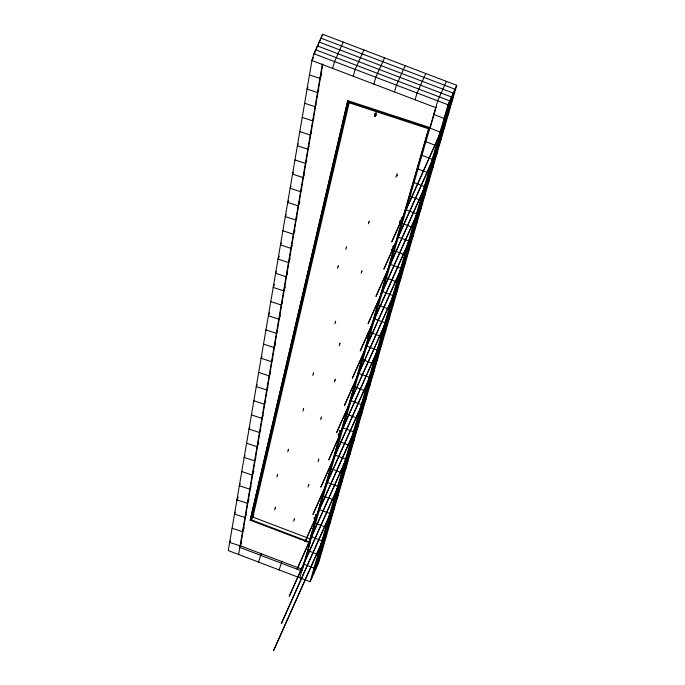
<?xml version="1.0" encoding="UTF-8"?>
<svg xmlns="http://www.w3.org/2000/svg" width="685" height="685" viewBox="0 0 685 685"><rect width="100%" height="100%" fill="white"/><g stroke="black" fill="none" stroke-linecap="round" stroke-linejoin="round"><path stroke-width="1.03" d="M316.196 515.111L316.102 514.315L314.689 519.17M340.394 431.293L340.291 430.497L338.792 436.499M368.778 333.27L368.684 332.473L367.134 338.544M393.027 246.412L393.584 246.232L393.301 246.865L393.738 246.292L393.207 246.489L391.743 252.448L392.368 251.309M402.129 217.47C400.451 220.227 399.269 226.204 400.477 222.959M321.899 542.263L321.274 543.787L321.608 543.145M330.881 512.722L331.437 511.412M345.557 460.448L344.923 462.024L345.454 460.757M354.53 430.959L354.958 429.915M368.556 380.321L369.027 379.113L368.616 380.269M370.919 374.875L370.414 376.193L370.833 375.123M392.205 298.557L392.762 297.247M401.658 218.738L401.401 218.318L401.855 218.421M394.577 293.052L393.943 294.627L394.474 293.36M400.237 270.883C400.836 269.068 399.638 272.853 400.708 269.667M417.585 212.924L418.047 211.725L417.636 212.881M432.252 160.65L431.618 162.225L432.235 160.65M441.226 131.16L441.851 129.525L441.243 131.169M338.912 485.083L339.229 484.132M376.913 351.859L376.442 353.066L376.904 351.859M425.933 184.47L425.616 185.258L425.924 184.462M433.494 158.029L433.982 156.779L433.348 158.363L433.853 157.036L433.605 157.67M348.545 453.907L348.913 452.922L348.382 454.352L349.007 452.699L348.622 453.538M435.591 153.312L435.078 154.562L435.557 153.294M309.474 74.939L228.276 550.56L310.091 581.711L318.79 562.257L456.724 85.308L322.626 34.25L313.918 53.704L311.949 60.52L309.474 74.939L319.904 78.355L321.65 74.468M238.62 554.499L322.284 64.45M322.798 63.945L240.529 545.842L302.436 569.406M364.326 399.389L364.677 398.413L364.146 399.852L364.771 398.19L364.24 399.629L364.677 398.593L364.429 399.004M387.975 317.634L388.412 316.427L387.787 318.088L388.078 317.241M396.033 289.969L396.298 289.173L395.973 290.209M403.799 262.766L403.551 263.579L404.176 261.918L403.645 263.357L404.082 262.141L403.876 262.826M427.363 181.379L427.825 180.164L427.2 181.816L427.526 180.866M316.401 514.795C315.494 515.154 316.744 513.596 316.624 515.3M368.975 332.953C368.076 333.312 369.326 331.754 369.206 333.458L368.992 332.782M340.222 435.009L340.282 434.144M277.365 475.321L277.622 474.38M275.224 508.159L275.481 507.208M288.274 450.131L288.531 449.189M303.404 409.382L303.669 408.44M313.319 373.736L313.584 372.794M338.073 266.619L338.33 265.677M346.345 247.696L346.61 246.754M294.225 519.581L294.49 518.631M335.41 322.121L335.676 321.179M321.188 417.893L321.453 416.942M308.627 485.305L308.892 484.363M339.743 344.016L340 343.074M318.534 459.875L318.799 458.933M335.051 380.166L335.308 379.225M368.984 222.051L369.241 221.101M361.74 271.5L361.997 270.558M314.595 519.538L314.552 520.386M315.537 514.889L316.453 514.418M339.974 430.685L339.726 431.07L340.299 430.471L341.002 431.122M368.65 332.653L368.119 333.047L369.035 332.576M393.395 246.163L394.098 246.814M393.729 246.326L393.961 245.727M401.196 218.155L402.266 218.558M309.971 542.931L250.188 520.172L347.509 101.466L347.86 100.686L430.189 127.658L436.131 107.117M347.86 100.686L250.188 520.172M251.386 519.872L348.391 102.502L428.596 128.78L309.14 541.861L251.386 519.872L253.964 514.092M349.307 102.065L252.842 517.089L310.185 538.924L340.18 435.206M340.051 431.165L340.591 430.976M395.973 177.364L397.129 173.545M345.839 249.426L346.396 247.473M308.122 487.035L308.678 485.074M314.535 53.704L315.665 49.817L449.762 100.866L311.829 577.815M316.556 48.84L317.403 45.921L451.501 96.979L313.567 573.927M318.02 45.921L319.142 42.033L453.239 93.091L315.305 570.031M320.041 41.057L320.88 38.137L454.977 89.196L317.052 566.144M322.061 36.194L322.626 34.25M332.585 68.372L334.554 61.556L343.253 42.102M353.212 76.223L355.181 69.416L363.881 49.962M373.839 84.084L375.817 77.268L384.516 57.814M258.51 562.068L261.353 553.309M394.474 91.936L396.444 85.12L405.143 65.666M279.137 569.929L281.98 561.169M415.101 99.787L417.071 92.98L425.779 73.526M341.07 432.132L368.093 338.681M368.992 335.607L393.336 251.404M394.226 248.321L401.658 222.651M402.549 219.568L428.973 128.181M299.773 577.78L437.706 100.832L446.406 81.378M302.727 568.404L310.031 543.162M310.091 581.711L448.016 104.762L456.724 85.308M402.378 266.123L401.821 267.433L402.121 266.499M376.998 351.756C376.673 351.927 376.382 353.323 376.836 352.116M369.095 378.993C367.888 381.973 369.823 377.255 368.864 379.379M378.728 347.886L378.171 349.196L378.711 347.869M361.235 406.265L360.678 407.575L361.192 406.188L360.807 407.318L361.072 406.625M353.357 433.519L352.792 434.829L353.195 433.879M355.087 429.649L354.539 430.959M347.184 456.886L346.773 457.957L347.107 456.886M329.708 515.274L329.151 516.593L329.665 515.206L329.451 515.728M375.457 115.294L375.226 115.996L375.508 115.397M338.116 266.388L337.559 268.349M277.408 475.099L276.851 477.051M288.317 449.899L287.76 451.86M313.37 373.513L312.814 375.466M303.455 409.159L302.898 411.111M275.267 507.928L274.711 509.88M335.462 321.899L334.905 323.851M369.027 221.82L368.47 223.772M361.783 271.277L361.226 273.229M339.786 343.793L339.229 345.745M321.231 417.662L320.683 419.614M335.093 379.944L334.537 381.896M294.267 519.35L293.711 521.311M318.576 459.652L318.028 461.604M395.956 289.986L395.673 290.834L396.153 289.567M356.483 426.678L356.26 427.106L356.885 425.445L356.508 426.284M376.365 111.227L374.883 116.536L375.346 115.577M392.591 297.504L392.257 298.506M384.67 324.853L384.328 325.752L384.79 324.484M433.442 158.107L433.639 157.541M424.092 188.7L423.732 189.54L424.375 187.904L423.861 189.283L424.246 188.161L424.075 188.777M417.876 212.05L417.704 212.675L418.201 211.288L417.73 212.538L417.961 211.87M419.614 208.445C420.025 206.939 419.811 208.069 419.64 208.043C418.723 210.552 420.205 207.033 419.605 208.223M410.041 239.219L409.853 239.793L410.212 238.8L409.698 240.178L410.161 238.851M400.434 270.541L400.622 269.976L400.263 270.892M392.745 297.23L392.334 298.3L392.462 297.804M384.619 324.938C383.994 326.805 385.287 323.174 384.67 325.05M386.374 321.214L386.563 320.563L386.057 321.941L386.52 320.614M362.75 402.746L362.408 403.705L362.947 402.378L362.725 402.968M339.058 484.595L338.767 485.468L339.306 484.141L338.887 485.211L339.221 484.261L339.024 484.715M323.346 539.215L323.637 538.341L323.003 539.977L323.508 538.59L323.123 539.72L323.26 539.223M370.508 375.731L370.294 376.39L370.645 375.611M346.867 457.494C346.404 459.241 347.466 455.825 346.961 457.477M331.3 511.806L330.932 512.671M402.078 266.688L401.941 267.184L402.121 266.576M392.599 297.615L392.522 297.821M378.565 348.254L378.325 348.776L378.514 348.237M345.308 461.133L345.06 461.699L345.54 460.44M329.545 515.642L329.305 516.173L329.494 515.625M427.449 181.08L427.68 180.549L427.474 181.165M419.717 208.103L419.52 208.574M388.147 317.224L388.07 317.429M439.796 134.097L439.496 135.031L440.138 133.395L439.624 134.782L439.856 134.191M425.762 184.736L425.462 185.669L425.924 184.342M400.502 222.89L400.254 223.652L400.537 223.053M441.483 130.415C440.943 131.957 442.185 128.908 441.517 130.287M416.172 216.058L415.975 216.537L416.471 215.159L415.846 216.794L416.155 215.938M417.841 212.179L418.047 211.596M368.821 379.567L368.898 379.618M331.138 511.969C330.624 513.536 331.814 510.351 331.172 511.849M443.289 126.357L443.144 126.853L443.589 125.655L442.964 127.307L443.495 125.877L443.204 126.742M395.99 290.08L396.135 289.584M372.349 371.844L372.649 370.936L372.024 372.597L372.554 371.159L372.229 372.092M348.708 453.41L348.477 454.138L348.768 453.513M340.822 480.579L340.496 481.606L341.13 479.979L340.591 481.384L340.976 480.348L340.779 480.956M324.981 535.302C326.086 532.81 324.014 537.776 325.118 535.276M354.864 430.257L355.07 429.632M321.573 542.905L321.89 542.203M370.594 375.594L370.611 375.714M339.109 484.5L338.938 485.057M425.753 184.796C426.49 183.16 425.077 186.543 425.813 184.907M321.565 542.965C322.292 541.338 320.88 544.721 321.616 543.085M356.637 426.053L356.354 426.883L356.551 426.455M435.737 107.648L311.949 60.52L312.831 58.576M311.949 60.52L313.259 57.6M307.925 87.158L307.06 89.101L317.489 92.518L318.79 89.607M298.249 143.824L297.384 145.768L307.813 149.184L309.123 146.265M315.939 104.745L315.066 106.689L304.637 103.272M313.953 117.94L312.651 120.851L302.222 117.435M293.42 172.158L292.546 174.101L302.975 177.518L304.286 174.598M311.538 132.102L310.236 135.022L299.799 131.606M290.997 186.32L290.132 188.264L300.561 191.689L301.862 188.769M288.582 200.491L287.709 202.435L298.138 205.851L299.884 201.964M306.7 160.436L305.399 163.355L294.961 159.939M286.159 214.653L285.294 216.597L295.723 220.013L297.025 217.102M281.321 242.987L280.456 244.93L290.885 248.347L292.195 245.427M279.343 256.181L278.033 259.101L288.471 262.518L290.209 258.622M276.492 271.32L275.618 273.264L286.047 276.68L287.358 273.76M295.047 230.288L293.308 234.184L282.871 230.768M274.505 284.515L273.195 287.426L283.633 290.851L285.371 286.955M269.667 312.848L268.366 315.759L278.795 319.176L280.533 315.288M282.52 302.094L281.21 305.013L270.781 301.597M261.978 356.311L261.105 358.264L271.543 361.68L272.844 358.76M277.682 330.427L276.38 333.347L265.943 329.93M257.14 384.645L256.267 386.588L266.705 390.013L268.006 387.093M275.695 343.622L273.957 347.509L263.528 344.093M270.429 372.923L269.119 375.842L258.69 372.426M249.888 427.149L249.015 429.093L259.444 432.509L260.754 429.589M265.592 401.256L264.282 404.176L253.852 400.759M245.05 455.474L244.177 457.426L254.614 460.842L255.916 457.922M263.168 415.427L261.867 418.338L251.438 414.922M240.212 483.807L239.339 485.751L249.777 489.176L251.078 486.256M258.767 442.784L257.029 446.671L246.6 443.255M238.226 497.002L236.924 499.922L247.353 503.338L249.1 499.451M235.375 512.14L234.51 514.084L244.939 517.5L246.24 514.589M253.929 471.117L252.191 475.005L241.762 471.588M230.537 540.474L229.672 542.417L240.101 545.834L241.403 542.922M244.262 527.784L242.516 531.671L232.087 528.255M240.709 545.448L239.836 547.392L301.742 570.965L302.616 569.021M434.632 112.511L433.759 114.463L444.077 118.385L452.776 98.931M430.694 126.143L429.82 128.086L440.138 132.017L448.838 112.563M430.189 127.658L429.846 128.438L347.509 101.466M444.342 123.857L391.734 241.942L443.948 125.218M444.899 126.186L436.199 145.64L425.882 141.718M440.96 139.817L432.252 159.271L421.943 155.341M436.465 151.102L383.857 269.196L436.071 152.472M437.013 153.44L428.313 172.894L417.996 168.972M433.074 167.071L424.375 186.525L414.057 182.595M428.579 178.357L375.971 296.442L428.185 179.727M429.135 180.694L420.436 200.148L410.118 196.218M425.197 194.326L416.489 213.78L406.179 209.85M420.701 205.611L368.093 323.697L420.307 206.981M421.249 207.949L412.55 227.403L402.232 223.473M417.311 221.58L408.611 241.034L398.293 237.104M412.815 232.866L360.207 350.951L412.421 234.236M413.372 235.203L404.672 254.657L394.354 250.727M409.433 248.835L400.725 268.289L390.416 264.359M404.938 260.12L352.33 378.206L404.544 261.482M405.486 262.458L396.786 281.912L386.468 277.982M401.547 276.089L392.847 295.543L382.53 291.613M397.052 287.375L344.444 405.46L396.658 288.736M397.608 289.712L388.909 309.166L378.591 305.236M393.669 303.344L384.961 322.789L374.652 318.867M389.174 314.629L336.566 432.714L388.78 315.99M389.722 316.967L381.023 336.421L370.705 332.49M385.783 330.59L377.084 350.044L366.766 346.122M381.288 341.883L328.68 459.969L380.894 343.245M381.845 344.221L373.145 363.675L362.827 359.745M377.906 357.844L369.198 377.298L358.889 373.376M373.411 369.138L320.803 487.223L373.017 370.499M373.959 371.475L365.259 390.929L354.941 386.999M370.02 385.098L361.32 404.552L351.003 400.631M365.525 396.392L312.917 514.478L365.131 397.754M366.081 398.73L357.382 418.184L347.064 414.254M362.142 412.353L353.434 431.807L343.125 427.885M357.647 423.647L305.039 541.732L357.253 425.008M358.195 425.984L349.496 445.438L339.178 441.508M354.256 439.607L345.557 459.061L335.239 455.14M349.761 450.901L297.153 568.987L349.367 452.263M350.318 453.239L341.618 472.693L331.3 468.763M308.524 548.582L307.651 550.526L317.968 554.456L326.668 535.002M346.379 466.862L337.671 486.316L327.361 482.394M341.883 478.156L289.275 596.241L341.49 479.517M342.431 480.493L333.732 499.947L323.414 496.017M338.493 494.116L329.793 513.57L319.475 509.649M333.997 505.41L281.389 623.496L333.604 506.772M334.554 507.748L325.854 527.202L315.537 523.271M330.615 521.371L321.907 540.825L311.598 536.903M326.12 532.665L273.512 650.75L325.726 534.026M322.729 548.625L314.03 568.079L303.712 564.149M375.346 115.791L376.099 114.463M374.849 113.282L374.455 114.66M399.869 220.947L399.483 222.317M391.7 249.194L391.315 250.573M366.997 335.479L366.603 336.857M338.604 433.502L338.21 434.881M314.415 517.321L314.021 518.699M376.202 115.328L376.527 113.924M401.23 222.985L401.556 221.58M393.053 251.241L393.378 249.837M368.35 337.517L368.676 336.121M315.768 519.358L316.093 517.963M340.548 430.54L340.102 430.796M393.687 246.668L393.207 246.489M313.918 53.704L448.016 104.762M397.591 175.3L397.6 175.788M314.543 519.787L315.04 518.023L314.569 519.769M338.733 435.968L339.229 434.204L338.758 435.951M391.837 251.66L392.317 249.948L391.717 252.037L391.837 251.6M337.037 489.278L337.671 487.703L337.037 489.278M407.977 243.988L408.611 242.413L407.977 243.988M321.419 543.428L321.736 542.64L321.436 543.368M323.149 539.557L323.466 538.77L323.166 539.506M337.183 488.919L337.542 487.951L337.183 488.919M346.798 457.794L347.038 457.263L346.815 457.743M408.123 243.629L408.483 242.67L408.132 243.577M416 216.374L416.309 215.587L416 216.374M431.764 161.865L432.124 160.906L431.781 161.814M441.38 130.749L441.697 129.962L441.38 130.749M324.853 535.713L325.264 534.685L324.853 535.713M332.739 508.458L333.252 507.234L332.739 508.458M333.15 507.431L332.713 508.638L333.15 507.431M380.029 344.932L380.535 343.682L380.029 344.932M411.557 235.914L412.062 234.672L411.557 235.914M324.904 535.627L325.212 534.857L324.921 535.567M332.79 508.373L333.098 507.602L332.79 508.373M380.081 344.855L380.389 344.075L380.081 344.855M375.466 114.035L374.978 115.928L375.474 113.984"/></g></svg>
